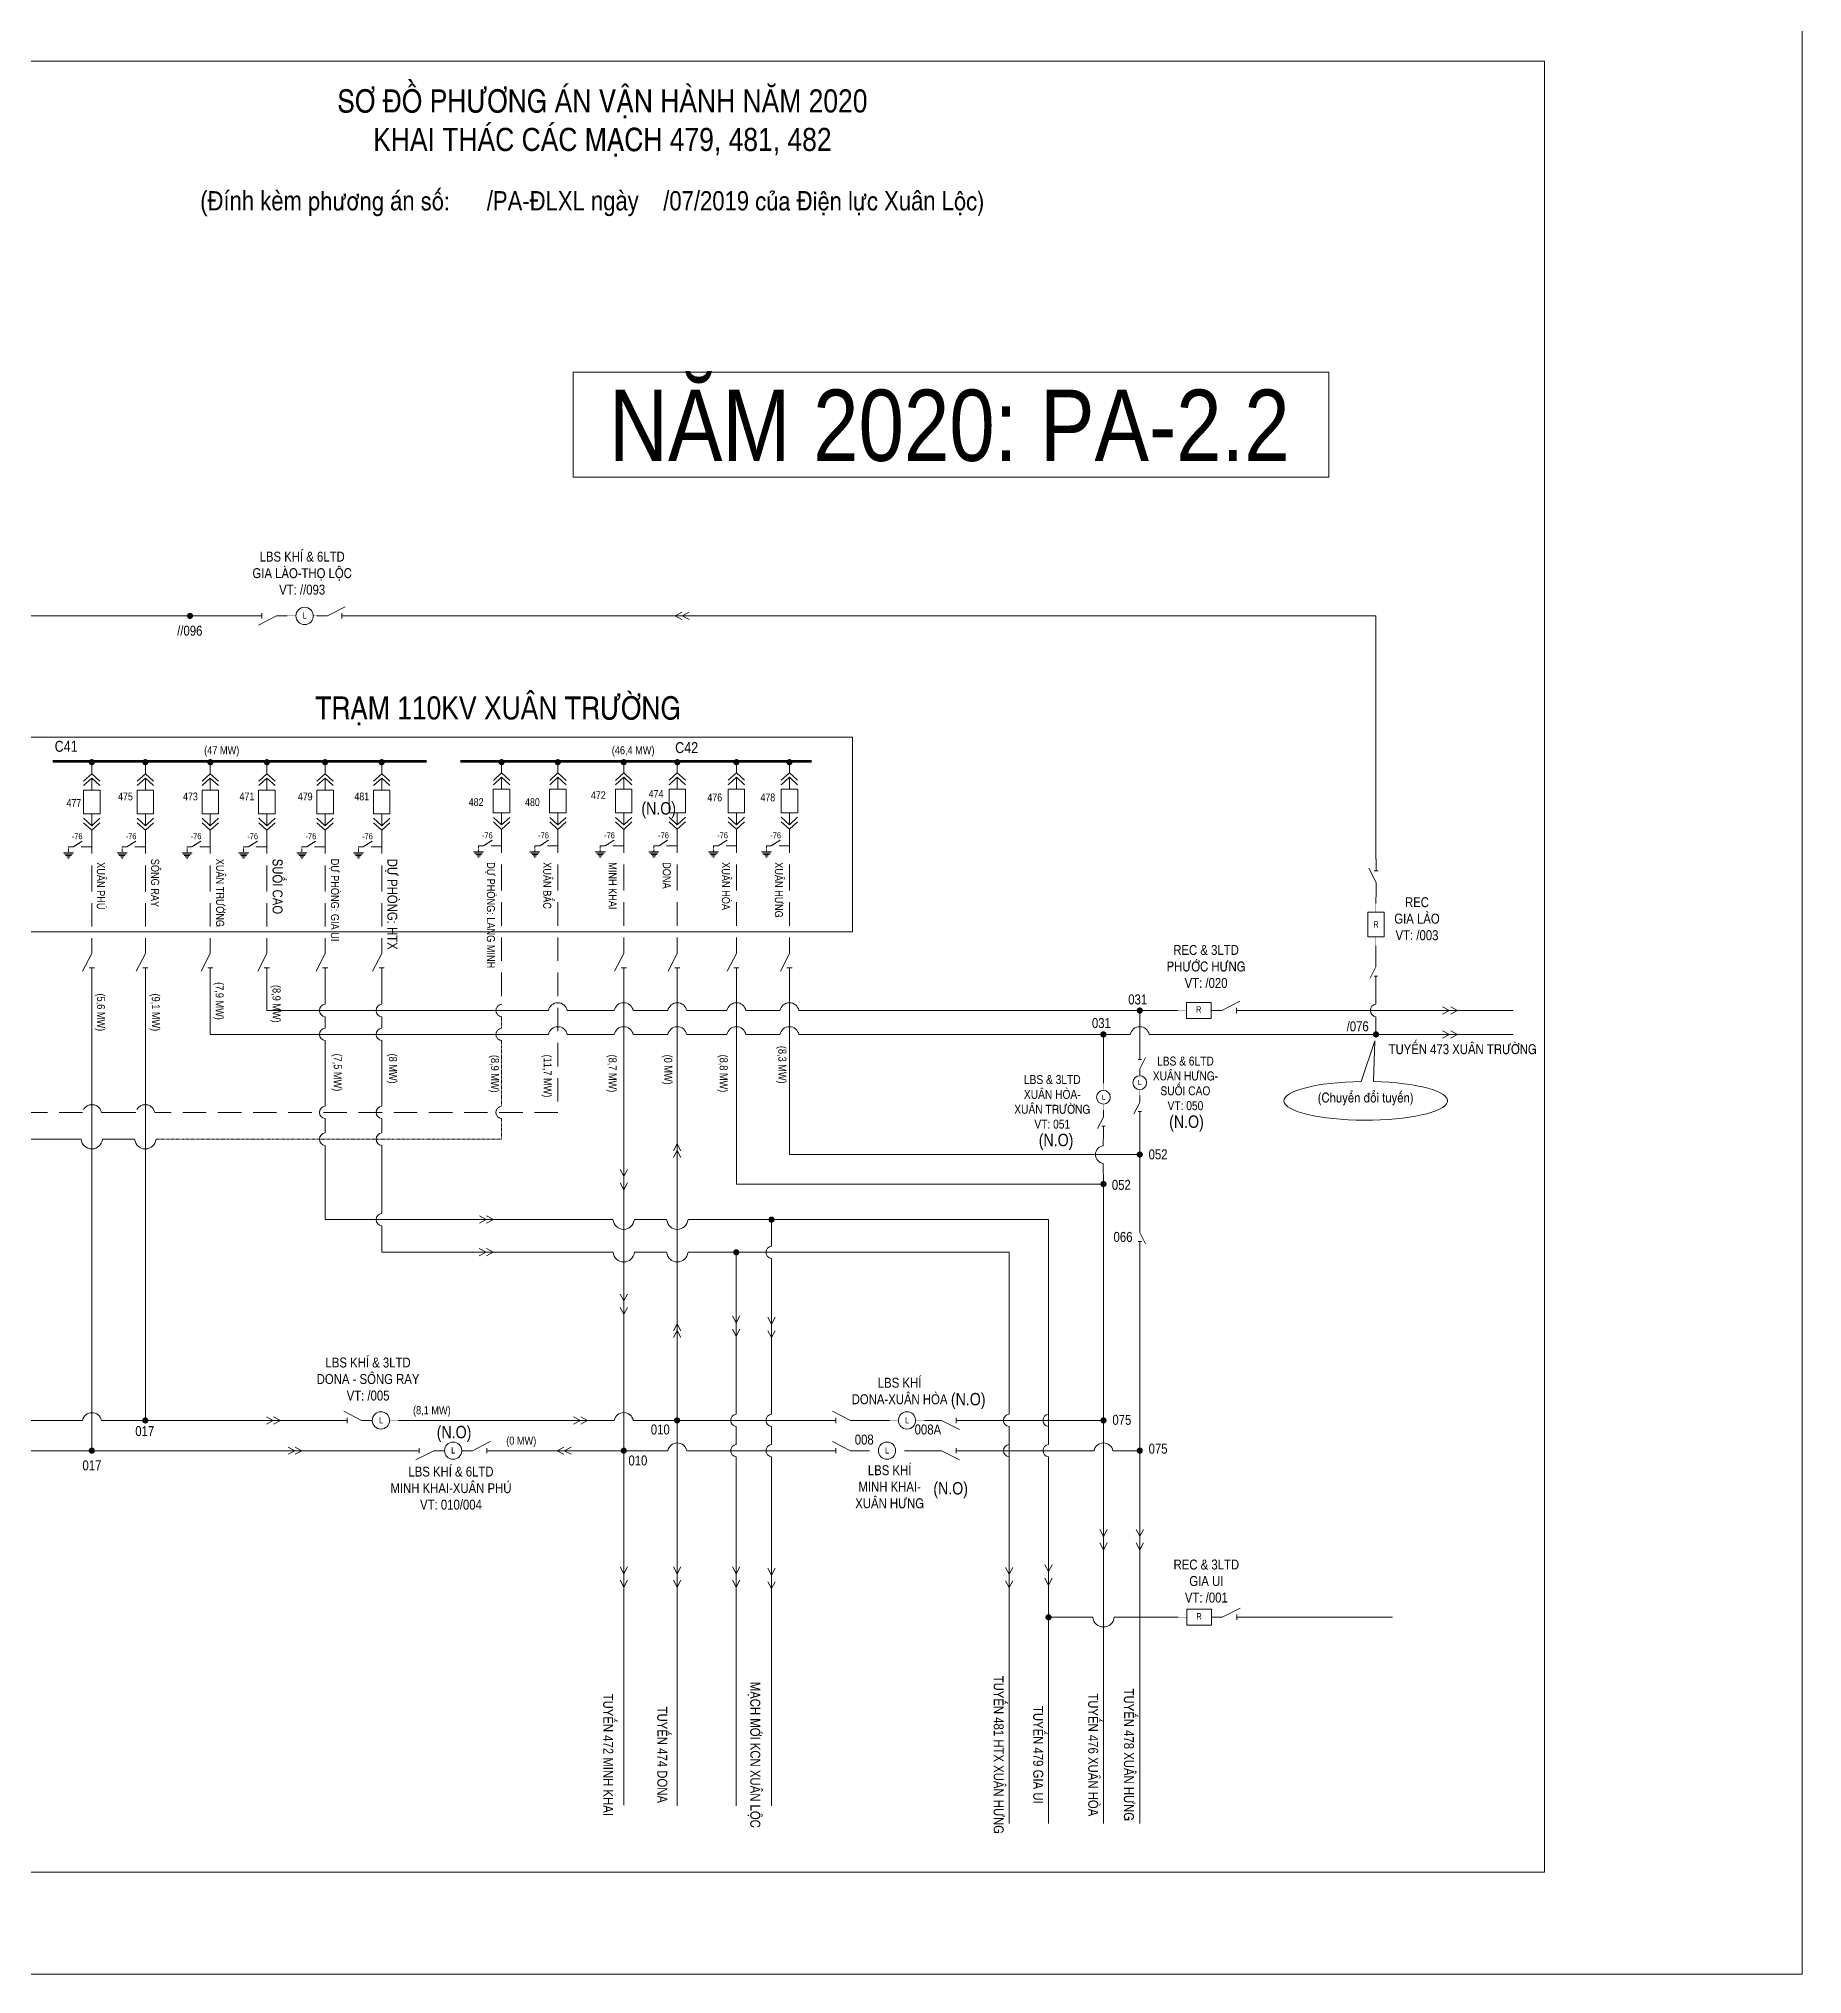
# Model space of a CAD drawing. Header units: inches. Extents: x 2152 to 4977, y -3144 to -873.
# Drawn here: x 3026.8 to 3403, y -1783.5 to -1370.9 of the extents above; entities that cross this region are included whole.
import ezdxf
from ezdxf.enums import TextEntityAlignment as Align

# ---------------------------------------------------------------- set-up
doc = ezdxf.new("R2010")
doc.units = ezdxf.units.IN
doc.header["$LTSCALE"] = 0.2
doc.header["$MEASUREMENT"] = 0
doc.linetypes.add('DASHED', pattern=[0.75, 0.5, -0.25])
doc.layers.get('0').update_dxf_attribs({"lineweight": 5})
for name, color, linetype, lineweight in [('Cap ngam', 1, 'DASHED', 15), ('Day 110kV', 4, 'Continuous', 13), ('Day 22kV', 1, 'Continuous', 13), ('Khung', 7, 'Continuous', 13), ('Text', 7, 'Continuous', 9), ('Thiet bi', 3, 'Continuous', 9), ('Tuyen 475', 6, 'Continuous', 13)]:
    doc.layers.add(name, color=color, linetype=linetype, lineweight=lineweight)
doc.styles.add('V-H-C', font='VHELVCN.TTF')
doc.styles.add('V-H-C-B', font='VHELVCB.TTF')

# ---------------------------------------------------------------- blocks, each defined once
blk = doc.blocks.new('MAT CAT')
at = {"color": 0}
blk.add_lwpolyline([(-0.98, 4.76), (0.98, 4.76), (0.98, 1.94), (-0.98, 1.94)], close=True, dxfattribs=at)
for points in [[(-0.97, 5.81), (0, 6.7), (0.97, 5.81)], [(-0.97, 5.28), (0, 6.17), (0.97, 5.28)], [(0, 4.76), (0, 6.17)], [(-0.97, 1.42), (0, 0.53), (0.97, 1.42)], [(-0.97, 0.89), (0, 0), (0.97, 0.89)], [(0, 1.94), (0, 0.53)]]:
    blk.add_lwpolyline(points, dxfattribs=at)
blk = doc.blocks.new('NOI DAT')
at = {"color": 0}
for points in [[(0.6, 0), (-0.6, 0)], [(-0.47, -0.15), (0.47, -0.15)], [(-0.34, -0.31), (0.34, -0.31)], [(-0.21, -0.46), (0.21, -0.46)], [(-0.08, -0.62), (0.08, -0.62)]]:
    blk.add_lwpolyline(points, dxfattribs=at)
blk = doc.blocks.new('DTD MC')
at = {"layer": 'Day 110kV', "color": 1, "linetype": 'DASHED'}
blk.add_lwpolyline([(1377.92, 454.43), (1374.95, 452.52), (1373.34, 452.52), (1373.34, 450.53)], dxfattribs=at)
at = {"layer": 'Thiet bi'}
for points in [[(1373.34, 452.52), (1374.95, 452.52), (1377.92, 454.43)], [(1381.08, 452.52), (1377.54, 452.52)]]:
    blk.add_lwpolyline(points, dxfattribs=at)
at = {"layer": 'Thiet bi', "xscale": 2.809729812779096, "yscale": 2.809729812779096, "zscale": 2.809729812779032}
blk.add_blockref('NOI DAT', (1373.34, 450.53), dxfattribs=at)
blk = doc.blocks.new('ALTD')
at = {"color": 0}
for points in [[(3.38, 1.08), (1.27, 0), (0, 0)], [(2.99, 0.31), (2.99, -0.31)], [(2.99, 0), (4.73, 0)]]:
    blk.add_lwpolyline(points, dxfattribs=at)

msp = doc.modelspace()

# ---------------------------------------------------------------- linework, layer by layer
at = {"layer": 'Cap ngam', "linetype": 'DASHED', "ltscale": 50, "elevation": 0.2}
for points in [[(3038.13, -1539.6), (3038.13, -1547.65), (3038.13, -1547.65), (3038.13, -1563.58)], [(3049.56, -1539.6), (3049.56, -1547.65), (3049.56, -1547.65), (3049.56, -1563.58)], [(3063.42, -1539.6), (3063.42, -1547.65), (3063.42, -1547.65), (3063.42, -1563.58), (3063.42, -1563.58)], [(3075.48, -1539.6), (3075.48, -1547.65), (3075.48, -1547.65), (3075.48, -1563.58), (3075.48, -1563.58)], [(3087.91, -1539.6), (3087.91, -1547.65), (3087.91, -1547.65), (3087.91, -1563.58), (3087.91, -1563.58)], [(3099.97, -1539.6), (3099.97, -1547.65), (3099.97, -1547.65), (3099.97, -1563.58), (3099.97, -1563.58)], [(3125.54, -1539.42), (3125.54, -1547.47), (3125.54, -1547.47), (3125.54, -1576.72), (3125.54, -1576.72)], [(3137.55, -1539.42), (3137.55, -1547.47), (3137.55, -1547.47), (3137.55, -1599.77)], [(3151.6, -1539.42), (3151.6, -1547.47), (3151.6, -1547.47), (3151.6, -1563.58)], [(3163.03, -1539.41), (3163.03, -1547.47), (3163.03, -1547.47), (3163.03, -1563.58)], [(3175.63, -1539.41), (3175.63, -1547.47), (3175.63, -1547.47), (3175.63, -1563.58)], [(3186.95, -1539.41), (3186.95, -1547.47), (3186.95, -1547.47), (3186.95, -1563.58)]]:
    msp.add_lwpolyline(points, dxfattribs=at)
at = {"layer": 'Cap ngam', "elevation": 0.2}
for points in [[(3125.54, -1576.72), (3125.54, -1576.72, 0.899221), (3125.54, -1579.37)], [(3125.54, -1581.82), (3125.54, -1581.82, 0.899221), (3125.54, -1584.47)], [(3125.54, -1598.45), (3125.54, -1598.45, 0.899221), (3125.54, -1601.1)]]:
    msp.add_lwpolyline(points, format="xyb", dxfattribs=at)
for points in [[(3125.54, -1579.37), (3125.54, -1581.82)], [(3125.54, -1584.47), (3125.54, -1598.45)], [(3125.54, -1601.1), (3125.54, -1605.49), (3051.84, -1605.49)]]:
    msp.add_lwpolyline(points, dxfattribs=at)
at = {"layer": 'Cap ngam', "linetype": 'DASHED', "ltscale": 50, "elevation": 0.2}
for points in [[(3042.94, -1599.77), (3040.19, -1599.77, 0.818695), (3036.16, -1599.77), (3024.12, -1599.77)], [(3137.55, -1599.77), (3051.58, -1599.77, 0.818695), (3047.54, -1599.77), (3042.94, -1599.77)]]:
    msp.add_lwpolyline(points, format="xyb", dxfattribs=at)
at = {"layer": 'Day 22kV'}
for p, q in [((3075.48, -1572.08, 0.2), (3075.48, -1578.04, 0.2)), ((3151.6, -1572.08, 0.2), (3151.6, -1747.47, 0.2)), ((3163.03, -1572.08, 0.2), (3163.03, -1747.59, 0.2)), ((3075.48, -1578.04, 0.2), (3132.38, -1578.04, 0.2)), ((3191.78, -1578.04, 0.2), (3269.79, -1578.04, 0.2)), ((3285.42, -1578.03, 0.2), (3341.32, -1578.03, 0.2)), ((3075.48, -1583.15, 0.2), (3132.38, -1583.15, 0.2)), ((3253.92, -1593.57, 0.2), (3253.92, -1583.15, 0.2)), ((3261.67, -1601.61, 0.2), (3261.67, -1608.76, 0.2)), ((3183.13, -1622.63, 0.2), (3183.13, -1628.27, 0.2)), ((3175.6, -1629.59, 0.2), (3175.6, -1664.12, 0.2)), ((3183.13, -1630.92, 0.2), (3183.13, -1664.12, 0.2)), ((3162.99, -1665.44, 0.2), (3193.73, -1665.44, 0.2)), ((3175.6, -1666.77, 0.2), (3175.6, -1670.57, 0.2)), ((3183.13, -1666.77, 0.2), (3183.13, -1670.57, 0.2)), ((3202.23, -1665.44, 0.2), (3208.3, -1665.44, 0.2)), ((3215.74, -1665.44, 0.2), (3217.12, -1665.44, 0.2)), ((3225.62, -1665.44, 0.2), (3253.93, -1665.44, 0.2)), ((3038.13, -1671.89, 0.2), (3104.87, -1671.89, 0.2)), ((3125.55, -1671.89, 0.2), (3151.6, -1671.89, 0.2)), ((3175.6, -1673.22, 0.2), (3175.6, -1747.59, 0.2)), ((3183.13, -1673.22, 0.2), (3183.13, -1747.59, 0.2)), ((3202.23, -1671.89, 0.2), (3204.04, -1671.89, 0.2)), ((3211.48, -1671.89, 0.2), (3217.12, -1671.89, 0.2)), ((3242.21, -1707.41, 0.2), (3251.65, -1707.41, 0.2)), ((3256.21, -1707.41, 0.2), (3269.85, -1707.41, 0.2)), ((3285.49, -1707.4, 0.2), (3315.57, -1707.41, 0.2))]:
    msp.add_line(p, q, dxfattribs=at)
msp.add_lwpolyline([(2801.97, -1375.66), (3347.97, -1375.66), (3347.97, -1761.76), (2801.97, -1761.76)], close=True, dxfattribs=at)
at = {"layer": 'Day 22kV', "const_width": 0.647, "elevation": 0.2}
for points in [[(3059.09, -1493.59, 1), (3059.09, -1494.25, 1), (3059.09, -1493.59, 2.414214)], [(3261.67, -1577.71, 1), (3261.67, -1578.38, 1), (3261.67, -1577.71, 2.414214)], [(3253.92, -1582.81, 1), (3253.92, -1583.48, 1), (3253.92, -1582.81, 2.414214)], [(3312.05, -1582.81, 1), (3312.05, -1583.48, 1), (3312.05, -1582.81, 2.414214)], [(3261.67, -1608.42, 1), (3261.67, -1609.09, 1), (3261.67, -1608.42, 2.414214)], [(3253.93, -1614.71, 1), (3253.93, -1615.38, 1), (3253.93, -1614.71, 2.414214)], [(3183.13, -1622.29, 1), (3183.13, -1622.96, 1), (3183.13, -1622.29, 2.414214)], [(3175.6, -1629.26, 1), (3175.6, -1629.92, 1), (3175.6, -1629.26, 2.414214)], [(3049.56, -1665.11, 1), (3049.56, -1665.78, 1), (3049.56, -1665.11, 2.414214)], [(3162.99, -1665.11, 1), (3162.99, -1665.78, 1), (3162.99, -1665.11, 2.414214)], [(3253.93, -1665.11, 1), (3253.93, -1665.78, 1), (3253.93, -1665.11, 2.414214)], [(3038.13, -1671.56, 1), (3038.13, -1672.22, 1), (3038.13, -1671.56, 2.414214)], [(3151.6, -1671.56, 1), (3151.6, -1672.22, 1), (3151.6, -1671.56, 2.414214)], [(3261.67, -1671.56, 1), (3261.67, -1672.22, 1), (3261.67, -1671.56, 2.414214)], [(3242.21, -1707.07, 1), (3242.21, -1707.74, 1), (3242.21, -1707.07, 2.414214)]]:
    msp.add_lwpolyline(points, format="xyb", dxfattribs=at)
at = {"layer": 'Day 22kV', "elevation": 0.2}
for points in [[(3071.31, -1493.92), (2979.96, -1493.92), (2979.96, -1534.16), (2949.01, -1534.16)], [(3312.05, -1545.76), (3312.05, -1493.92), (3094.61, -1493.92)], [(3038.13, -1527.56), (3038.13, -1525.1)], [(3049.56, -1527.56), (3049.56, -1525.1)], [(3063.42, -1527.56), (3063.42, -1525.1)], [(3075.48, -1527.56), (3075.48, -1525.1)], [(3087.91, -1527.56), (3087.91, -1525.1)], [(3099.97, -1527.56), (3099.97, -1525.1)], [(3125.54, -1527.37), (3125.54, -1524.92)], [(3137.54, -1527.37), (3137.54, -1524.92)], [(3151.6, -1527.37), (3151.6, -1524.92)], [(3163.03, -1527.37), (3163.03, -1524.91)], [(3175.63, -1527.37), (3175.63, -1524.91)], [(3186.95, -1527.37), (3186.95, -1524.91)], [(3312.05, -1555.23), (3312.1, -1552.56)], [(3038.13, -1572.08), (3038.13, -1671.89), (2934.04, -1671.89)], [(3063.42, -1572.08), (3063.42, -1583.15), (3075.48, -1583.15)], [(3099.97, -1572.08), (3099.97, -1576.72)], [(3175.63, -1572.08), (3175.63, -1615.04), (3253.93, -1615.04), (3253.93, -1751.41)], [(3186.95, -1572.08), (3186.95, -1608.76), (3261.67, -1608.76), (3261.67, -1623.88)], [(3099.97, -1579.37), (3099.97, -1581.82)], [(3087.91, -1584.47), (3087.91, -1598.45)], [(3099.97, -1584.47), (3099.97, -1598.45)], [(3087.91, -1601.1), (3087.91, -1604.16)], [(3099.97, -1601.1), (3099.97, -1604.16)], [(3035.85, -1605.49), (3023.81, -1605.49)], [(3047.28, -1605.49), (3040.41, -1605.49)], [(3099.97, -1606.81), (3099.97, -1621.3)], [(3099.97, -1623.95), (3099.97, -1629.59), (3149.32, -1629.59)], [(3165.31, -1622.63), (3242.21, -1622.63), (3242.21, -1656.58), (3242.21, -1670.57)], [(3153.88, -1629.59), (3160.75, -1629.59)], [(3165.31, -1629.59), (3233.79, -1629.59), (3233.79, -1664.12)], [(3261.67, -1629.32), (3261.67, -1751.41)], [(3089.47, -1665.44), (3049.56, -1665.44)], [(3233.79, -1666.77), (3233.79, -1751.41)], [(3242.21, -1673.22), (3242.21, -1751.41)]]:
    msp.add_lwpolyline(points, dxfattribs=at)
at = {"layer": 'Day 22kV', "const_width": 0.539, "elevation": 0.2}
msp.add_lwpolyline([(3029.78, -1524.91), (3109.54, -1524.91)], dxfattribs=at)
at = {"layer": 'Day 22kV', "color": 2, "const_width": 0.647, "elevation": 0.2}
for points in [[(3038.13, -1524.77, 1), (3038.13, -1525.43, 1), (3038.13, -1524.77, 2.414214)], [(3049.56, -1524.77, 1), (3049.56, -1525.43, 1), (3049.56, -1524.77, 2.414214)], [(3063.42, -1524.77, 1), (3063.42, -1525.43, 1), (3063.42, -1524.77, 2.414214)], [(3075.48, -1524.77, 1), (3075.48, -1525.43, 1), (3075.48, -1524.77, 2.414214)], [(3087.91, -1524.77, 1), (3087.91, -1525.43, 1), (3087.91, -1524.77, 2.414214)], [(3099.97, -1524.77, 1), (3099.97, -1525.43, 1), (3099.97, -1524.77, 2.414214)]]:
    msp.add_lwpolyline(points, format="xyb", dxfattribs=at)
at = {"layer": 'Day 22kV', "color": 5, "const_width": 0.539, "elevation": 0.2}
msp.add_lwpolyline([(3116.72, -1524.91), (3191.68, -1524.91)], dxfattribs=at)
at = {"layer": 'Day 22kV', "color": 5, "const_width": 0.647, "elevation": 0.2}
for points in [[(3125.54, -1524.77, 1), (3125.54, -1525.43, 1), (3125.54, -1524.77, 2.414214)], [(3137.54, -1524.77, 1), (3137.54, -1525.43, 1), (3137.54, -1524.77, 2.414214)], [(3151.6, -1524.77, 1), (3151.6, -1525.43, 1), (3151.6, -1524.77, 2.414214)], [(3163.03, -1524.77, 1), (3163.03, -1525.43, 1), (3163.03, -1524.77, 2.414214)], [(3175.63, -1524.77, 1), (3175.63, -1525.43, 1), (3175.63, -1524.77, 2.414214)], [(3186.95, -1524.77, 1), (3186.95, -1525.43, 1), (3186.95, -1524.77, 2.414214)]]:
    msp.add_lwpolyline(points, format="xyb", dxfattribs=at)
at = {"layer": 'Day 22kV', "elevation": 0.2}
for points in [[(3049.56, -1572.08), (3049.56, -1665.44), (3040.19, -1665.44, 0.818695), (3036.16, -1665.44), (3008.98, -1665.44)], [(3087.91, -1572.08), (3087.91, -1576.71, 0.899221), (3087.91, -1579.36), (3087.91, -1581.82)], [(3143.81, -1578.04), (3139.56, -1578.04, 0.818695), (3135.53, -1578.04), (3132.38, -1578.04)], [(3157.86, -1578.04), (3153.62, -1578.04, 0.818695), (3149.58, -1578.04), (3143.81, -1578.04)], [(3168.74, -1578.04), (3165.04, -1578.04, 0.818695), (3161.01, -1578.04), (3157.86, -1578.04)], [(3181.78, -1578.04), (3177.65, -1578.04, 0.818695), (3173.62, -1578.04), (3168.74, -1578.04)], [(3191.78, -1578.04), (3188.96, -1578.04, 0.818695), (3184.93, -1578.04), (3181.78, -1578.04)], [(3099.97, -1576.72), (3099.97, -1576.72, 0.899221), (3099.97, -1579.37)], [(3312.05, -1576.71), (3312.05, -1576.71, 0.899221), (3312.05, -1579.36)], [(3087.91, -1581.82), (3087.91, -1581.82, 0.899221), (3087.91, -1584.47)], [(3099.97, -1581.82), (3099.97, -1581.82, 0.899221), (3099.97, -1584.47)], [(3143.81, -1583.15), (3139.56, -1583.15, 0.818695), (3135.53, -1583.15), (3132.38, -1583.15)], [(3157.86, -1583.15), (3153.62, -1583.15, 0.818695), (3149.58, -1583.15), (3143.81, -1583.15)], [(3168.74, -1583.15), (3165.04, -1583.15, 0.818695), (3161.01, -1583.15), (3157.86, -1583.15)], [(3181.78, -1583.15), (3177.65, -1583.15, 0.818695), (3173.62, -1583.15), (3168.74, -1583.15)], [(3256.5, -1583.15), (3188.96, -1583.15, 0.818695), (3184.93, -1583.15), (3181.78, -1583.15)], [(3341.32, -1583.15), (3263.68, -1583.15, 0.818695), (3259.65, -1583.15), (3256.5, -1583.15)], [(3087.91, -1598.45), (3087.91, -1598.45, 0.899221), (3087.91, -1601.1)], [(3099.97, -1598.45), (3099.97, -1598.45, 0.899221), (3099.97, -1601.1)], [(3087.91, -1604.16), (3087.91, -1604.16, 0.899221), (3087.91, -1606.81)], [(3099.97, -1604.16), (3099.97, -1604.16, 0.899221), (3099.97, -1606.81)], [(3035.85, -1605.49), (3035.85, -1605.49, 0.907624), (3040.41, -1605.49), (3040.41, -1605.49)], [(3047.28, -1605.49), (3047.28, -1605.49, 0.907624), (3051.84, -1605.49), (3051.84, -1605.49)], [(3087.91, -1606.81), (3087.91, -1622.63), (3149.31, -1622.63, 0.907624), (3153.87, -1622.63), (3160.75, -1622.63)], [(3099.97, -1621.3), (3099.97, -1621.3, 0.899221), (3099.97, -1623.95)], [(3160.75, -1622.63), (3160.75, -1622.63, 0.907624), (3165.31, -1622.63), (3165.31, -1622.63)], [(3149.32, -1629.59), (3149.32, -1629.59, 0.907624), (3153.88, -1629.59), (3153.88, -1629.59)], [(3160.75, -1629.59), (3160.75, -1629.59, 0.907624), (3165.31, -1629.59), (3165.31, -1629.59)], [(3183.13, -1628.27), (3183.13, -1628.27, 0.899221), (3183.13, -1630.92)], [(3162.99, -1665.44), (3162.99, -1665.44), (3153.62, -1665.44, 0.818695), (3149.58, -1665.44), (3103.53, -1665.44)], [(3175.6, -1664.12), (3175.6, -1664.12, 0.899221), (3175.6, -1666.77)], [(3183.13, -1664.12), (3183.13, -1664.12, 0.899221), (3183.13, -1666.77)], [(3233.79, -1664.12), (3233.79, -1664.12, 0.899221), (3233.79, -1666.77)], [(3242.21, -1664.12), (3242.21, -1664.12, 0.899221), (3242.21, -1666.77)], [(3193.73, -1671.89), (3193.73, -1671.89), (3165.04, -1671.89, 0.818695), (3161.01, -1671.89), (3151.6, -1671.89)], [(3175.6, -1670.57), (3175.6, -1670.57, 0.899221), (3175.6, -1673.22)], [(3183.13, -1670.57), (3183.13, -1670.57, 0.899221), (3183.13, -1673.22)], [(3261.67, -1671.89), (3261.67, -1671.89), (3255.95, -1671.89, 0.818695), (3251.92, -1671.89), (3225.62, -1671.89)], [(3233.79, -1670.57), (3233.79, -1670.57, 0.899221), (3233.79, -1673.22)], [(3242.21, -1670.57), (3242.21, -1670.57, 0.899221), (3242.21, -1673.22)], [(3251.65, -1707.41), (3251.65, -1707.41, 0.907624), (3256.21, -1707.41), (3256.21, -1707.41)]]:
    msp.add_lwpolyline(points, format="xyb", dxfattribs=at)
at = {"layer": 'Day 22kV'}
msp.add_lwpolyline([(3308.89, -1593.19), (3311.79, -1584.54), (3311.5, -1593.2)], dxfattribs=at)
msp.add_ellipse((3309.88, -1597.3), major_axis=(-17.45, 0), ratio=0.236044, start_param=-1.514079, end_param=4.619182, dxfattribs=at)
at = {"layer": 'Khung'}
msp.add_lwpolyline([(2740.34, -877.54), (3402.99, -877.54), (3402.99, -1783.53), (2740.34, -1783.53)], close=True, dxfattribs=at)
for points, elevation in [([(3140.79, -1441.98), (3302.01, -1441.98), (3302.01, -1464.34), (3140.79, -1464.34)], 2.59), ([(3002.77, -1519.78), (3200.43, -1519.78), (3200.43, -1561.27), (3002.77, -1561.27)], 0.04)]:
    msp.add_lwpolyline(points, close=True, dxfattribs=dict(at, elevation=elevation))
at = {"layer": 'Text', "color": 1, "linetype": 'Continuous', "elevation": 0.2}
for points in [[(3312.05, -1567.28), (3312.05, -1564.25)], [(3312.05, -1576.71), (3312.05, -1572.72)], [(3312.05, -1583.15), (3312.05, -1579.36)]]:
    msp.add_lwpolyline(points, dxfattribs=at)
at = {"layer": 'Thiet bi'}
for p, q in [((3162.56, -1493.92, 0.2), (3164.01, -1493.14, 0.2)), ((3164.08, -1493.92, 0.2), (3165.53, -1493.14, 0.2)), ((3162.56, -1493.92, 0.2), (3164.01, -1494.69, 0.2)), ((3164.08, -1493.92, 0.2), (3165.53, -1494.69, 0.2)), ((3327.72, -1578.04, 0.2), (3326.27, -1577.27, 0.2)), ((3327.72, -1578.04, 0.2), (3326.27, -1578.82, 0.2)), ((3329.44, -1578.04, 0.2), (3327.99, -1577.27, 0.2)), ((3329.44, -1578.04, 0.2), (3327.99, -1578.82, 0.2)), ((3327.72, -1583.16, 0.2), (3326.27, -1582.38, 0.2)), ((3327.72, -1583.16, 0.2), (3326.27, -1583.93, 0.2)), ((3329.44, -1583.16, 0.2), (3327.99, -1582.38, 0.2)), ((3329.44, -1583.16, 0.2), (3327.99, -1583.93, 0.2)), ((3163.03, -1606.49, 0.2), (3162.25, -1607.94, 0.2)), ((3163.03, -1607.91, 0.2), (3162.25, -1609.36, 0.2)), ((3163.03, -1606.49, 0.2), (3163.8, -1607.94, 0.2)), ((3163.03, -1607.91, 0.2), (3163.8, -1609.36, 0.2)), ((3151.6, -1613.39, 0.2), (3150.83, -1611.94, 0.2)), ((3151.6, -1613.39, 0.2), (3152.38, -1611.94, 0.2)), ((3151.6, -1616.25, 0.2), (3150.83, -1614.8, 0.2)), ((3151.6, -1616.25, 0.2), (3152.38, -1614.8, 0.2)), ((3122.27, -1622.63, 0.2), (3120.82, -1621.85, 0.2)), ((3122.27, -1622.63, 0.2), (3120.83, -1623.4, 0.2)), ((3123.8, -1622.63, 0.2), (3122.35, -1621.85, 0.2)), ((3123.8, -1622.63, 0.2), (3122.35, -1623.4, 0.2)), ((3122.23, -1629.59, 0.2), (3120.78, -1628.82, 0.2)), ((3122.23, -1629.59, 0.2), (3120.78, -1630.37, 0.2)), ((3123.76, -1629.59, 0.2), (3122.31, -1628.82, 0.2)), ((3123.76, -1629.59, 0.2), (3122.31, -1630.37, 0.2)), ((3151.6, -1639.95, 0.2), (3150.83, -1638.5, 0.2)), ((3151.6, -1642.81, 0.2), (3150.83, -1641.36, 0.2)), ((3151.6, -1639.95, 0.2), (3152.38, -1638.5, 0.2)), ((3151.6, -1642.81, 0.2), (3152.38, -1641.36, 0.2)), ((3163.03, -1644.87, 0.2), (3162.25, -1646.32, 0.2)), ((3163.03, -1646.29, 0.2), (3162.25, -1647.74, 0.2)), ((3163.03, -1644.87, 0.2), (3163.8, -1646.32, 0.2)), ((3163.03, -1646.29, 0.2), (3163.8, -1647.74, 0.2)), ((3175.6, -1644.61, 0.2), (3174.82, -1643.16, 0.2)), ((3175.6, -1647.47, 0.2), (3174.82, -1646.02, 0.2)), ((3175.6, -1644.61, 0.2), (3176.37, -1643.16, 0.2)), ((3175.6, -1647.47, 0.2), (3176.37, -1646.02, 0.2)), ((3183.13, -1644.91, 0.2), (3182.35, -1643.46, 0.2)), ((3183.13, -1647.77, 0.2), (3182.35, -1646.32, 0.2)), ((3183.13, -1644.91, 0.2), (3183.9, -1643.46, 0.2)), ((3183.13, -1647.77, 0.2), (3183.9, -1646.32, 0.2)), ((3076.85, -1665.44, 0.2), (3075.4, -1664.67, 0.2)), ((3076.85, -1665.44, 0.2), (3075.4, -1666.22, 0.2)), ((3078.38, -1665.44, 0.2), (3076.93, -1664.67, 0.2)), ((3078.38, -1665.44, 0.2), (3076.93, -1666.22, 0.2)), ((3142.37, -1665.44, 0.2), (3140.92, -1664.67, 0.2)), ((3142.37, -1665.44, 0.2), (3140.92, -1666.22, 0.2)), ((3143.89, -1665.44, 0.2), (3142.44, -1664.67, 0.2)), ((3143.89, -1665.44, 0.2), (3142.44, -1666.22, 0.2)), ((3081.45, -1671.89, 0.2), (3080, -1671.12, 0.2)), ((3082.97, -1671.89, 0.2), (3081.52, -1671.12, 0.2)), ((3137.41, -1671.89, 0.2), (3138.86, -1671.12, 0.2)), ((3138.93, -1671.89, 0.2), (3140.38, -1671.12, 0.2)), ((3081.45, -1671.89, 0.2), (3080, -1672.67, 0.2)), ((3082.97, -1671.89, 0.2), (3081.52, -1672.67, 0.2)), ((3137.41, -1671.89, 0.2), (3138.86, -1672.67, 0.2)), ((3138.93, -1671.89, 0.2), (3140.38, -1672.67, 0.2)), ((3253.93, -1690.16, 0.2), (3253.16, -1688.71, 0.2)), ((3253.93, -1693.01, 0.2), (3253.16, -1691.56, 0.2)), ((3253.93, -1690.16, 0.2), (3254.71, -1688.71, 0.2)), ((3253.93, -1693.01, 0.2), (3254.71, -1691.56, 0.2)), ((3261.67, -1690.15, 0.2), (3260.89, -1688.7, 0.2)), ((3261.67, -1693.01, 0.2), (3260.89, -1691.56, 0.2)), ((3261.67, -1690.15, 0.2), (3262.44, -1688.7, 0.2)), ((3261.67, -1693.01, 0.2), (3262.44, -1691.56, 0.2)), ((3151.6, -1698.12, 0.2), (3150.83, -1696.67, 0.2)), ((3151.6, -1700.98, 0.2), (3150.83, -1699.53, 0.2)), ((3151.6, -1698.12, 0.2), (3152.38, -1696.67, 0.2)), ((3151.6, -1700.98, 0.2), (3152.38, -1699.53, 0.2)), ((3163.03, -1698.12, 0.2), (3162.25, -1696.67, 0.2)), ((3163.03, -1700.98, 0.2), (3162.25, -1699.53, 0.2)), ((3163.03, -1698.12, 0.2), (3163.8, -1696.67, 0.2)), ((3163.03, -1700.98, 0.2), (3163.8, -1699.53, 0.2)), ((3175.6, -1698.12, 0.2), (3174.82, -1696.67, 0.2)), ((3175.6, -1700.98, 0.2), (3174.82, -1699.53, 0.2)), ((3175.6, -1698.12, 0.2), (3176.37, -1696.67, 0.2)), ((3175.6, -1700.98, 0.2), (3176.37, -1699.53, 0.2)), ((3183.13, -1698.42, 0.2), (3182.35, -1696.97, 0.2)), ((3183.13, -1701.27, 0.2), (3182.35, -1699.82, 0.2)), ((3183.13, -1698.42, 0.2), (3183.9, -1696.97, 0.2)), ((3183.13, -1701.27, 0.2), (3183.9, -1699.82, 0.2)), ((3233.79, -1698.22, 0.2), (3233.02, -1696.77, 0.2)), ((3233.79, -1701.08, 0.2), (3233.02, -1699.63, 0.2)), ((3233.79, -1698.22, 0.2), (3234.57, -1696.77, 0.2)), ((3233.79, -1701.08, 0.2), (3234.57, -1699.63, 0.2)), ((3242.21, -1697.67, 0.2), (3241.44, -1696.22, 0.2)), ((3242.21, -1700.53, 0.2), (3241.44, -1699.08, 0.2)), ((3242.21, -1697.67, 0.2), (3242.99, -1696.22, 0.2)), ((3242.21, -1700.53, 0.2), (3242.99, -1699.08, 0.2))]:
    msp.add_line(p, q, dxfattribs=at)
at = {"layer": 'Thiet bi', "color": 1, "elevation": 0.2}
for points in [[(3079.81, -1493.92, 0.064, 0.064, 0), (3081.69, -1493.92, 0.32, 0.32, 0)], [(3085.37, -1493.92, 0.064, 0.064, 0), (3087.25, -1493.92, 0.32, 0.32, 0)], [(3269.79, -1578.04, 0.064, 0.064, 0), (3271.67, -1578.04, 0.32, 0.32, 0)], [(3276.92, -1578.04, 0.064, 0.064, 0), (3278.8, -1578.04, 0.32, 0.32, 0)], [(3269.85, -1707.41, 0.064, 0.064, 0), (3271.74, -1707.41, 0.32, 0.32, 0)], [(3276.99, -1707.41, 0.064, 0.064, 0), (3278.87, -1707.41, 0.32, 0.32, 0)]]:
    msp.add_lwpolyline(points, format="xyseb", dxfattribs=at)
at = {"layer": 'Thiet bi'}
for points, elevation in [([(3312.05, -1555.23, 0.064, 0.064, 0), (3312.05, -1557.11, 0.32, 0.32, 0)], -0.44), ([(3312.05, -1562.37, 0.064, 0.064, 0), (3312.05, -1564.25, 0.32, 0.32, 0)], -0.44), ([(3261.67, -1590.45, 0.0512, 0.0512, 0), (3261.67, -1591.96, 0.256, 0.256, 0)], 0.2), ([(3253.92, -1593.57, 0.0512, 0.0512, 0), (3253.92, -1595.08, 0.256, 0.256, 0)], 0.2), ([(3261.67, -1594.9, 0.0512, 0.0512, 0), (3261.67, -1596.41, 0.256, 0.256, 0)], 0.2), ([(3253.92, -1598.02, 0.0512, 0.0512, 0), (3253.92, -1599.53, 0.256, 0.256, 0)], 0.2), ([(3096.09, -1665.44, 0.064, 0.064, 0), (3097.97, -1665.44, 0.32, 0.32, 0)], 0.2), ([(3101.65, -1665.44, 0.064, 0.064, 0), (3103.53, -1665.44, 0.32, 0.32, 0)], 0.2), ([(3208.3, -1665.44, 0.064, 0.064, 0), (3210.18, -1665.44, 0.32, 0.32, 0)], 0.2), ([(3213.86, -1665.44, 0.064, 0.064, 0), (3215.74, -1665.44, 0.32, 0.32, 0)], 0.2), ([(3111.1, -1671.89, 0.064, 0.064, 0), (3113.37, -1671.89, 0.32, 0.32, 0)], 0.2), ([(3117.05, -1671.89, 0.064, 0.064, 0), (3118.93, -1671.89, 0.32, 0.32, 0)], 0.2), ([(3204.04, -1671.89, 0.064, 0.064, 0), (3205.92, -1671.89, 0.32, 0.32, 0)], 0.2), ([(3209.6, -1671.89, 0.064, 0.064, 0), (3211.48, -1671.89, 0.32, 0.32, 0)], 0.2)]:
    msp.add_lwpolyline(points, format="xyseb", dxfattribs=dict(at, elevation=elevation))
at = {"layer": 'Thiet bi', "lineweight": 20, "ltscale": 10, "elevation": -0.44}
msp.add_lwpolyline([(3313.77, -1557.11), (3313.77, -1562.37), (3310.34, -1562.37), (3310.34, -1557.11), (3313.77, -1557.11)], dxfattribs=at)
at = {"layer": 'Thiet bi', "color": 1, "lineweight": 20, "ltscale": 10, "elevation": 0.2}
for points in [[(3271.67, -1576.33), (3276.92, -1576.33), (3276.92, -1579.75), (3271.67, -1579.75), (3271.67, -1576.33)], [(3271.74, -1705.69), (3276.99, -1705.69), (3276.99, -1709.12), (3271.74, -1709.12), (3271.74, -1705.69)]]:
    msp.add_lwpolyline(points, dxfattribs=at)
at = {"layer": 'Thiet bi', "color": 1, "lineweight": 20, "ltscale": 10}
msp.add_circle((3083.53, -1493.92, 0.84), 1.84, dxfattribs=at)
at = {"layer": 'Thiet bi', "lineweight": 20, "ltscale": 10}
for centre, radius in [((3261.67, -1593.43, 0.71), 1.47), ((3253.92, -1596.55, 0.71), 1.47), ((3099.81, -1665.44, 0.84), 1.84), ((3212.02, -1665.44, 0.84), 1.84), ((3115.21, -1671.89, 0.84), 1.84), ((3207.76, -1671.89, 0.84), 1.84)]:
    msp.add_circle(centre, radius, dxfattribs=at)
at = {"layer": 'Tuyen 475', "color": 1, "linetype": 'Continuous', "elevation": 0.2}
msp.add_lwpolyline([(3261.67, -1578.04), (3261.67, -1586.5)], dxfattribs=at)
msp.add_lwpolyline([(3253.92, -1604.06), (3253.89, -1606.87, 0.880264), (3253.89, -1610.64), (3253.93, -1615.04), (3253.93, -1615.04)], format="xyb", dxfattribs=at)

# ---------------------------------------------------------------- block references
at = {"layer": 'Day 110kV', "color": 1, "linetype": 'DASHED', "xscale": 0.6399999999998727, "yscale": 0.6399999999999864, "zscale": 0.6400000000000001}
for p in [(2154.24, -1832.76, 0.2), (2165.67, -1832.76, 0.2), (2179.53, -1832.76, 0.2), (2191.59, -1832.76, 0.2), (2204.02, -1832.76, 0.2), (2216.08, -1832.76, 0.2), (2241.7, -1832.57, 0.2), (2253.71, -1832.57, 0.2), (2267.67, -1832.57, 0.2), (2279.1, -1832.57, 0.2), (2291.79, -1832.57, 0.2), (2303.11, -1832.57, 0.2)]:
    msp.add_blockref('DTD MC', p, dxfattribs=at)
at = {"layer": 'Day 22kV', "xscale": -1.798227080178549, "yscale": 1.79822708017889, "zscale": 1.79822708017858}
msp.add_blockref('ALTD', (3097.97, -1665.44, 0.84), dxfattribs=at)
at = {"layer": 'Thiet bi'}
for p, xscale, yscale, zscale, rotation in [((3079.81, -1493.92, 0.2), 1.798227080178549, 1.798227080178549, 1.79822708017858, 180), ((3312.1, -1552.56, -0.44), 1.438581664143101, 1.438581664143101, 1.438581664142865, 90), ((3038.13, -1563.58, 0.2), -1.798227080178549, 1.79822708017889, 1.79822708017858, 90), ((3049.56, -1563.58, 0.2), -1.798227080178549, 1.79822708017889, 1.79822708017858, 90), ((3063.42, -1563.58, 0.2), -1.798227080178549, 1.79822708017889, 1.79822708017858, 90), ((3075.48, -1563.58, 0.2), -1.798227080178549, 1.79822708017889, 1.79822708017858, 90), ((3087.91, -1563.58, 0.2), -1.798227080178549, 1.79822708017889, 1.79822708017858, 90), ((3099.97, -1563.58, 0.2), -1.798227080178549, 1.79822708017889, 1.79822708017858, 90), ((3151.6, -1563.58, 0.2), -1.798227080178549, 1.79822708017889, 1.79822708017858, 90), ((3163.03, -1563.58, 0.2), -1.798227080178549, 1.79822708017889, 1.79822708017858, 90), ((3175.63, -1563.58, 0.2), -1.798227080178549, 1.79822708017889, 1.79822708017858, 90), ((3186.95, -1563.58, 0.2), -1.798227080178549, 1.79822708017889, 1.79822708017858, 90), ((3312.05, -1567.28, 0.2), -1.150865331314549, 1.150865331314549, 1.150865331314292, 89.99999999997739), ((3261.67, -1591.94, 0.2), -1.150865331314549, 1.150865331314549, 1.150865331314292, 269.9999999999774), ((3261.67, -1596.17, 0.2), -1.150865331314549, 1.150865331314549, 1.150865331314292, 89.99999999997739), ((3253.92, -1599.29, 0.2), -1.150865331314549, 1.150865331314549, 1.150865331314292, 89.99999999997739), ((3261.67, -1623.88, 0.2), 1.150865331314549, 1.150865331314549, 1.150865331314292, 269.9999999999774), ((3217.12, -1665.44, 0.2), -1.798227080178549, 1.798227080178549, 1.79822708017858, 180), ((3113.37, -1671.89, 0.2), 1.798227080178549, 1.79822708017889, 1.79822708017858, 180), ((3217.12, -1671.89, 0.2), -1.798227080178549, 1.798227080178549, 1.79822708017858, 180)]:
    msp.add_blockref('ALTD', p, dxfattribs=dict(at, xscale=xscale, yscale=yscale, zscale=zscale, rotation=rotation))
at = {"layer": 'Thiet bi', "zscale": 1.79822708017858}
for name, p, xscale, yscale in [('ALTD', (3086.11, -1493.92, 0.2), 1.798227080178549, 1.79822708017889), ('MAT CAT', (3038.13, -1539.6, 0.2), 1.798227080178549, 1.79822708017889), ('MAT CAT', (3049.56, -1539.6, 0.2), 1.798227080178549, 1.79822708017889), ('MAT CAT', (3063.42, -1539.6, 0.2), 1.798227080178549, 1.79822708017889), ('MAT CAT', (3075.48, -1539.6, 0.2), 1.798227080178549, 1.79822708017889), ('MAT CAT', (3087.91, -1539.6, 0.2), 1.798227080178549, 1.79822708017889), ('MAT CAT', (3099.97, -1539.6, 0.2), 1.798227080178549, 1.79822708017889), ('MAT CAT', (3125.54, -1539.42, 0.2), 1.798227080178549, 1.79822708017889), ('MAT CAT', (3137.55, -1539.42, 0.2), 1.798227080178549, 1.79822708017889), ('MAT CAT', (3151.6, -1539.42, 0.2), 1.798227080178549, 1.79822708017889), ('MAT CAT', (3163.03, -1539.41, 0.2), 1.798227080178549, 1.79822708017889), ('MAT CAT', (3175.63, -1539.41, 0.2), 1.798227080178549, 1.79822708017889), ('MAT CAT', (3186.95, -1539.41, 0.2), 1.798227080178549, 1.79822708017889), ('ALTD', (3202.23, -1665.44, 0.2), -1.798227080178549, 1.798227080178549), ('ALTD', (3117.05, -1671.89, 0.2), 1.798227080178549, 1.79822708017889), ('ALTD', (3202.23, -1671.89, 0.2), -1.798227080178549, 1.798227080178549)]:
    msp.add_blockref(name, p, dxfattribs=dict(at, xscale=xscale, yscale=yscale))
at = {"layer": 'Thiet bi', "color": 1, "xscale": 1.798227080178693, "yscale": 1.798227080178776, "zscale": 1.79822708017858, "rotation": 0.002908898899004593}
for p in [(3276.92, -1578.03, 0.2), (3276.99, -1707.4, 0.2)]:
    msp.add_blockref('ALTD', p, dxfattribs=at)

# ---------------------------------------------------------------- texts
at = {"layer": 'Text', "style": 'V-H-C-B'}
for s, height, p in [('C41', 2.338, (3030.22, -1522.88, 0.2)), ('(47 MW)', 1.706, (3062.11, -1523.41, 0.4)), ('(46,4 MW)', 1.706, (3149.05, -1523.41, 0.4)), ('C42', 2.338, (3162.57, -1523.16, 0.2)), ('477', 1.648, (3032.73, -1534.63, 0.2)), ('475', 1.648, (3043.74, -1533.23, 0.2)), ('473', 1.648, (3057.6, -1533.23, 0.2)), ('471', 1.648, (3069.66, -1533.23, 0.2)), ('479', 1.648, (3082.09, -1533.23, 0.2)), ('481', 1.648, (3094.15, -1533.23, 0.2)), ('482', 1.648, (3118.54, -1534.44, 0.2)), ('480', 1.648, (3130.55, -1534.44, 0.2)), ('472', 1.648, (3144.61, -1532.96, 0.2)), ('474', 1.648, (3156.92, -1532.69, 0.2)), ('476', 1.648, (3169.44, -1533.43, 0.2)), ('478', 1.648, (3180.76, -1533.43, 0.2)), ('-76', 1.268, (3033.87, -1541.52, 0.2)), ('-76', 1.268, (3045.38, -1541.52, 0.2)), ('-76', 1.268, (3059.24, -1541.52, 0.2)), ('-76', 1.268, (3071.3, -1541.52, 0.2)), ('-76', 1.268, (3083.73, -1541.52, 0.2)), ('-76', 1.268, (3095.79, -1541.52, 0.2)), ('-76', 1.268, (3121.35, -1541.33, 0.2)), ('-76', 1.268, (3133.35, -1541.33, 0.2)), ('-76', 1.268, (3147.41, -1541.33, 0.2)), ('-76', 1.268, (3158.94, -1541.33, 0.2)), ('-76', 1.268, (3171.54, -1541.33, 0.2)), ('-76', 1.268, (3182.86, -1541.33, 0.2)), ('(8,1 MW)', 1.706, (3106.66, -1664.12, 0.2)), ('(0 MW)', 1.706, (3126.54, -1670.61, 0.2))]:
    msp.add_text(s, height=height, dxfattribs=at).set_placement(p)
at = {"layer": 'Text', "color": 1, "style": 'V-H-C-B'}
for p in [(3159.06, -1536.26, 0.33), (3271.64, -1603.06), (3243.82, -1606.97), (3225.08, -1662.22), (3115.41, -1669.25), (3221.33, -1681.23, 0.2)]:
    msp.add_text('(N.O)', height=2.639, dxfattribs=at).set_placement(p, align=Align.CENTER)
at = {"layer": 'Text'}
for s, height, style, p in [('XUAÂN PHUÙ', 1.706, 'V-H-C-B', (3039.22, -1546.42, 0.2)), ('SOÂNG RAY', 1.706, 'V-H-C-B', (3050.8, -1545.69, 0.2)), ('XUAÂN TRÖÔØNG', 1.7065, 'V-H-C-B', (3064.66, -1545.69, 0.2)), ('SUOÁI CAO', 2.113, 'V-H-C', (3076.71, -1545.69, 0.2)), ('DÖÏ PHOØNG: GIA UI', 1.7065, 'V-H-C-B', (3089.15, -1545.69, 0.2)), ('DÖÏ PHOØNG: HTX', 2.1129, 'V-H-C', (3101.2, -1545.69, 0.2)), ('DÖÏ PHOØNG: LANG MINH', 1.7065, 'V-H-C-B', (3122.42, -1546.42, 0.2)), ('XUAÂN BAÉC', 1.706, 'V-H-C-B', (3134.43, -1546.42, 0.2)), ('MINH KHAI', 1.706, 'V-H-C-B', (3148.39, -1546.42, 0.2)), ('DONA', 1.706, 'V-H-C-B', (3159.93, -1546.42, 0.2)), ('XUAÂN HOØA', 1.706, 'V-H-C-B', (3172.54, -1546.42, 0.2)), ('XUAÂN HÖNG', 1.706, 'V-H-C-B', (3183.85, -1546.42, 0.2)), ('(7,9 MW)', 1.706, 'V-H-C-B', (3064.56, -1572, 0.2)), ('(5,6 MW)', 1.706, 'V-H-C-B', (3039.26, -1574.42, 0.2)), ('(9,1 MW)', 1.706, 'V-H-C-B', (3050.95, -1574.42, 0.2)), ('(8,9 MW)', 1.706, 'V-H-C-B', (3076.7, -1572.6, 0.2)), ('(7,5 MW)', 1.706, 'V-H-C-B', (3089.75, -1587.23, 0.2)), ('(8 MW)', 1.706, 'V-H-C-B', (3101.52, -1587.23, 0.2)), ('(8,9 MW)', 1.706, 'V-H-C-B', (3123.28, -1587.52, 0.4)), ('(11,7 MW)', 1.706, 'V-H-C-B', (3134.52, -1587.45, 0.2)), ('(8,7 MW)', 1.706, 'V-H-C-B', (3148.39, -1587.45, 0.2)), ('(0 MW)', 1.706, 'V-H-C-B', (3160.23, -1587.45, 0.2)), ('(8,8 MW)', 1.706, 'V-H-C-B', (3172.08, -1587.45, 0.2)), ('(8,3 MW)', 1.706, 'V-H-C-B', (3184.59, -1585.59, 0.4))]:
    msp.add_text(s, height=height, rotation=270, dxfattribs=dict(at, style=style)).set_placement(p)
at = {"layer": 'Text', "attachment_point": 5, "style": 'V-H-C'}
for s, insert, char_height, width in [('SÔ ÑOÀ PHÖÔNG AÙN VAÄN HAØNH NAÊM 2020\\PKHAI THAÙC CAÙC MAÏCH 479, 481, 482', (3147.05, -1388.84, 0.84), 4.9259, 175.4148), ('(Ñính keøm phöông aùn soá:      /PA-ÑLXL ngaøy    /07/2019 cuûa Ñieän löïc Xuaân Loäc)', (3144.9, -1406.03, 0.84), 4.1049, 160.7479), ('NAÊM 2020: PA-2.2', (3221.06, -1453.38, 2.59), 15.2004, 541.3015), ('LBS KHÍ & 6LTD\\PGIA LAØO-THOÏ LOÄC\\PVT: //093', (3083.01, -1484.81, 0.31), 2.1129, 24.2559), ('//096', (3059.04, -1497.08, 0.2), 2.113, 24.2559), ('TRAÏM 110KV XUAÂN TRÖÔØNG', (3124.79, -1514.15, 0.84), 4.9259, 164.9323), ('REC\\PGIA LAØO\\PVT: /003', (3320.8, -1558.48, -0.44), 2.113, 24.2559), ('REC & 3LTD\\PPHÖÔÙC HÖNG\\PVT: /020', (3275.81, -1568.67, 0.2), 2.1129, 31.9062), ('031', (3261.23, -1575.7, 0.2), 2.113, 31.9062), ('031', (3253.48, -1580.73, 0.2), 2.113, 31.9062), ('/076', (3308.15, -1581.44, 0.2), 2.113, 31.9062), ('TUYEÁN 473 XUAÂN TRÖÔØNG', (3330.55, -1586.31), 2.1129, 51.9495), ('LBS & 6LTD\\PXUAÂN HÖNG-\\PSUOÁI CAO\\PVT: 050', (3271.41, -1593.59, 0.2), 1.9016, 28.7156), ('LBS & 3LTD\\PXUAÂN HOØA-\\PXUAÂN TRÖÔØNG\\PVT: 051', (3243.01, -1597.53, 0.18), 1.9016, 61.1537), ('(Chuyeån ñoåi tuyeán)', (3309.85, -1596.91, 0.2), 2.1129, 31.9062), ('052', (3265.57, -1608.73, 0.2), 2.113, 31.9062), ('052', (3257.73, -1615.23, 0.2), 2.113, 31.9062), ('066', (3258.1, -1626.33, 0.2), 2.113, 31.9062), ('LBS KHÍ & 3LTD\\PDONA - SOÂNG RAY\\PVT: /005', (3097.07, -1656.63, 0.84), 2.1129, 24.2559), ('LBS KHÍ\\PDONA-XUAÂN HOØA', (3210.44, -1659.18, 0.2), 2.1129, 31.9062), ('017', (3049.44, -1667.73, 0.2), 2.113, 24.2559), ('010', (3159.39, -1667.39, 0.2), 2.113, 24.2559), ('008A', (3216.48, -1667.39, 0.2), 2.113, 24.2559), ('075', (3257.85, -1665.33, 0.2), 2.113, 31.9062), ('008', (3202.9, -1669.54, 0.2), 2.113, 24.2559), ('075', (3265.58, -1671.48, 0.2), 2.113, 31.9062), ('017', (3038.17, -1675.04, 0.2), 2.113, 24.2559), ('LBS KHÍ & 6LTD\\PMINH KHAI-XUAÂN PHUÙ\\PVT: 010/004', (3114.75, -1679.89, 0.2), 2.1129, 31.9062), ('010', (3154.62, -1674, 0.2), 2.113, 24.2559), ('LBS KHÍ\\PMINH KHAI-\\PXUAÂN HÖNG', (3208.32, -1679.61, 0.2), 2.113, 31.9062), ('REC & 3LTD\\PGIA UI\\PVT: /001', (3275.87, -1699.7, 0.2), 2.113, 31.9062)]:
    msp.add_mtext(s, dxfattribs=dict(at, insert=insert, char_height=char_height, width=width))
at = {"layer": 'Text', "char_height": 2.1129, "width": 43.6797, "attachment_point": 5, "rotation": 270, "style": 'V-H-C'}
for s, insert in [('TUYEÁN 481 HTX XUAÂN HÖNG', (3231.56, -1736.74, -0.44)), ('TUYEÁN 472 MINH KHAI', (3148.26, -1736.74, -0.44)), ('MAÏCH MÔÙI KCN XUAÂN LOÄC', (3179.39, -1736.74, -0.44)), ('TUYEÁN 476 XUAÂN HOØA', (3251.71, -1736.74, -0.44)), ('TUYEÁN 478 XUAÂN HÖNG', (3259.33, -1736.74, -0.44)), ('TUYEÁN 474 DONA', (3159.79, -1736.74, -0.44)), ('TUYEÁN 479 GIA UI', (3239.98, -1736.74, -0.44))]:
    msp.add_mtext(s, dxfattribs=dict(at, insert=insert))
at = {"layer": 'Thiet bi', "color": 1, "char_height": 1.35, "width": 18.0356, "attachment_point": 5, "style": 'V-H-C'}
for s, insert in [('L', (3083.56, -1493.85, 0.2)), ('R', (3274.24, -1577.85, 0.2)), ('R', (3274.31, -1707.21, 0.2))]:
    msp.add_mtext(s, dxfattribs=dict(at, insert=insert))
at = {"layer": 'Thiet bi', "attachment_point": 5, "style": 'V-H-C'}
for s, insert, char_height, width in [('R', (3312.05, -1559.69, -0.44), 1.35, 18.0356), ('L', (3261.69, -1593.38, 0.2), 1.08, 14.4285), ('L', (3253.95, -1596.5, 0.2), 1.08, 14.4285), ('L', (3099.85, -1665.38, 0.2), 1.35, 18.0356), ('L', (3212.05, -1665.38, 0.2), 1.35, 18.0356), ('L', (3115.25, -1671.82, 0.2), 1.35, 18.0356), ('L', (3207.8, -1671.82, 0.2), 1.35, 18.0356)]:
    msp.add_mtext(s, dxfattribs=dict(at, insert=insert, char_height=char_height, width=width))

doc.saveas('drawing.dxf')
